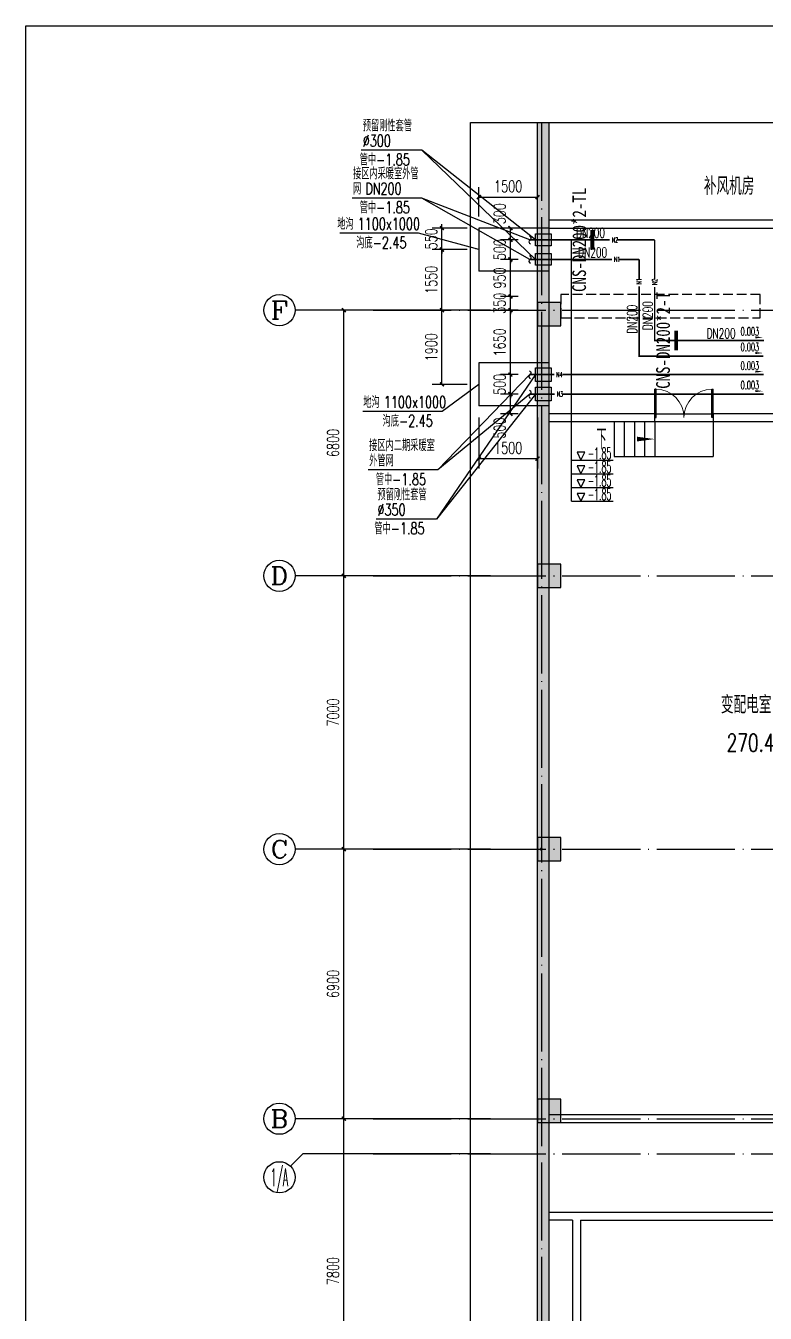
# Model space of a CAD drawing. Extents: x 179183 to 294833, y 947252 to 1004652.
# Drawn here: x 179183 to 198115, y 971689 to 1004652 of the extents above; entities that cross this region are included whole.
import ezdxf
from ezdxf.enums import TextEntityAlignment as Align

# ---------------------------------------------------------------- set-up
doc = ezdxf.new("R2010")
doc.units = 0
doc.header["$LTSCALE"] = 1000
for name, pattern in [('CONTINOUS', [0]), ('DASH', [0.35, 0.25, -0.1]), ('DOTE', [2.42, 2, -0.2, 0.02, -0.2])]:
    doc.linetypes.add(name, pattern=pattern)
for name, color, linetype in [('3-建筑', 7, 'Continuous'), ('a_bz', 2, 'Continuous'), ('a_jg_bz', 181, 'Continuous'), ('a_jz_bz', 2, 'Continuous'), ('a_shb_bz', 2, 'Continuous'), ('a_水', 6, 'Continuous'), ('a_结构', 161, 'Continuous'), ('AXIS_TEXT', 7, 'Continuous'), ('DIM-暖回水', 3, 'Continuous'), ('DIM-采暖构件', 3, 'Continuous'), ('DIM_SYMB', 3, 'Continuous'), ('DOOR_FIRE', 4, 'Continuous'), ('DOTE', 1, 'DOTE'), ('EQ-TH', 7, 'Continuous'), ('PIPE-暖供水', 3, 'Continuous'), ('PIPE-暖供水分区2', 3, 'Continuous'), ('PIPE-暖回水', 2, 'DASH'), ('PIPE-暖回水分区2', 2, 'DASH'), ('PROMPT', 1, 'Continuous'), ('PUB_HATCH', 8, 'Continuous'), ('PUB_TEXT', 7, 'Continuous'), ('SPACE', 7, 'Continuous'), ('TEXT-暖供水', 7, 'Continuous'), ('TEXT-暖供水分区2', 7, 'Continuous'), ('TEXT-暖回水', 7, 'Continuous'), ('TEXT-暖回水分区2', 7, 'Continuous'), ('TH_DIM', 3, 'Continuous'), ('WALL', 2, 'Continuous'), ('公用-符号', 3, 'Continuous'), ('公用-说明', 7, 'Continuous'), ('建筑-楼梯', 4, 'Continuous'), ('抗震支吊架', 2, 'Continuous'), ('结构柱子', 253, 'Continuous')]:
    doc.layers.add(name, color=color, linetype=linetype)
doc.layers.add('说明辅助线', color=9, linetype='CONTINOUS', plot=False)
doc.styles.add('_TCH_AXIS', font='COMPLEX', dxfattribs={"bigfont": 'GBCBIG'})
doc.styles.add('_TCH_DIM_T3', font='SIMPLEX', dxfattribs={"width": 0.705882, "bigfont": 'GBCBIG'})
doc.styles.add('_TCH_SPACE', font='SIMPLEX', dxfattribs={"height": 5, "bigfont": 'GBCBIG'})
doc.styles.add('_THVAC_DIM', font='simplex.shx', dxfattribs={"width": 0.7, "height": 3, "bigfont": 'gbcbig.shx'})
doc.styles.add('_THVAC_PIPEDN', font='simplex.shx', dxfattribs={"width": 0.7, "height": 3, "bigfont": 'gbcbig.shx'})
doc.styles.add('_THVAC_PIPETEXT', font='simplex.shx', dxfattribs={"width": 0.7, "height": 1.5, "bigfont": 'gbcbig.shx'})
doc.styles.add('A_DIM', font='simplex.shx', dxfattribs={"width": 0.7, "bigfont": 'gbcbig.shx'})
doc.styles.add('COMPLEX', font='COMPLEX')
doc.styles.add('kzcad', font='', dxfattribs={"width": 0.8})
doc.styles.get("Standard").update_dxf_attribs({"font": 'simplex.shx', "width": 0.7, "bigfont": 'gbcbig.shx'})
doc.styles.get('kzcad').set_extended_font_data('SimSun')
doc.dimstyles.new('_TCH_ARCH&&100', dxfattribs={"dimtxt": 297.5, "dimasz": 100, "dimexe": 250, "dimexo": 300, "dimgap": 126.25, "dimtad": 1, "dimdec": 0, "dimzin": 0, "dimdsep": 46, "dimtxsty": '_TCH_DIM_T3', "dimblk": 'ARCHTICK', "dimcen": 0.09, "dimclrt": 7, "dimazin": 2, "dimtfac": 1, "dimtdec": 0, "dimtix": 1, "dimtmove": 2, "dimatfit": 3, "dimfxl": 1, "dimtolj": 1, "dimtzin": 0, "dimarcsym": 0})

# ---------------------------------------------------------------- blocks, each defined once
blk = doc.blocks.new('_AXISO')
blk.add_circle((0, 0), 0.5)
at = {"layer": 'AXIS_TEXT', "style": 'COMPLEX', "width": 1.041667}
blk.add_attdef('A', text='', height=0.56, dxfattribs=at).set_placement((-0.25, -0.28), (0.25, -0.28), align=Align.FIT)
blk = doc.blocks.new('_ArchTick')
at = {"color": 0, "linetype": 'ByBlock', "const_width": 0.4}
blk.add_lwpolyline([(-0.5, -0.5), (0.5, 0.5)], dxfattribs=at)
blk = doc.blocks.new('*D4109')
at = {"layer": '3-建筑', "color": 0, "lineweight": -2, "transparency": 16777216}
for p, q in [((190777, 976670), (187077, 976670)), ((187327, 968870), (187327, 976670)), ((190777, 968870), (187077, 968870))]:
    blk.add_line(p, q, dxfattribs=at)
at = {"layer": 'Defpoints', "color": 0, "transparency": 16777216}
for p in [(187327, 976670), (191077, 976670), (191077, 968870)]:
    blk.add_point(p, dxfattribs=at)
at = {"layer": '3-建筑', "color": 0, "lineweight": -2, "transparency": 16777216, "xscale": 100, "yscale": 100, "zscale": 100}
for p, rotation in [((187327, 976670), 90), ((187327, 968870), 270)]:
    blk.add_blockref('_ArchTick', p, dxfattribs=dict(at, rotation=rotation))
at = {"layer": '3-建筑', "color": 7, "transparency": 16777216, "insert": (187052, 972770), "char_height": 297.5, "attachment_point": 5, "rotation": 90, "style": '_TCH_DIM_T3'}
blk.add_mtext('\\A1;7800', dxfattribs=at)
blk = doc.blocks.new('*D4110')
at = {"layer": '3-建筑', "color": 0, "lineweight": -2, "transparency": 16777216}
for p, q in [((190777, 983570), (187077, 983570)), ((187327, 976670), (187327, 983570)), ((190777, 976670), (187077, 976670))]:
    blk.add_line(p, q, dxfattribs=at)
at = {"layer": 'Defpoints', "color": 0, "transparency": 16777216}
for p in [(187327, 983570), (191077, 983570), (191077, 976670)]:
    blk.add_point(p, dxfattribs=at)
at = {"layer": '3-建筑', "color": 0, "lineweight": -2, "transparency": 16777216, "xscale": 100, "yscale": 100, "zscale": 100}
for p, rotation in [((187327, 983570), 90), ((187327, 976670), 270)]:
    blk.add_blockref('_ArchTick', p, dxfattribs=dict(at, rotation=rotation))
at = {"layer": '3-建筑', "color": 7, "transparency": 16777216, "insert": (187052, 980120), "char_height": 297.5, "attachment_point": 5, "rotation": 90, "style": '_TCH_DIM_T3'}
blk.add_mtext('\\A1;6900', dxfattribs=at)
blk = doc.blocks.new('*D4111')
at = {"layer": '3-建筑', "color": 0, "lineweight": -2, "transparency": 16777216}
for p, q in [((190777, 990570), (187077, 990570)), ((187327, 983570), (187327, 990570)), ((190777, 983570), (187077, 983570))]:
    blk.add_line(p, q, dxfattribs=at)
at = {"layer": 'Defpoints', "color": 0, "transparency": 16777216}
for p in [(187327, 990570), (191077, 990570), (191077, 983570)]:
    blk.add_point(p, dxfattribs=at)
at = {"layer": '3-建筑', "color": 0, "lineweight": -2, "transparency": 16777216, "xscale": 100, "yscale": 100, "zscale": 100}
for p, rotation in [((187327, 990570), 90), ((187327, 983570), 270)]:
    blk.add_blockref('_ArchTick', p, dxfattribs=dict(at, rotation=rotation))
at = {"layer": '3-建筑', "color": 7, "transparency": 16777216, "insert": (187052, 987070), "char_height": 297.5, "attachment_point": 5, "rotation": 90, "style": '_TCH_DIM_T3'}
blk.add_mtext('\\A1;7000', dxfattribs=at)
blk = doc.blocks.new('*D4112')
at = {"layer": '3-建筑', "color": 0, "lineweight": -2, "transparency": 16777216}
for p, q in [((190777, 997370), (187077, 997370)), ((187327, 990570), (187327, 997370)), ((190777, 990570), (187077, 990570))]:
    blk.add_line(p, q, dxfattribs=at)
at = {"layer": 'Defpoints', "color": 0, "transparency": 16777216}
for p in [(187327, 997370), (191077, 997370), (191077, 990570)]:
    blk.add_point(p, dxfattribs=at)
at = {"layer": '3-建筑', "color": 0, "lineweight": -2, "transparency": 16777216, "xscale": 100, "yscale": 100, "zscale": 100}
for p, rotation in [((187327, 997370), 90), ((187327, 990570), 270)]:
    blk.add_blockref('_ArchTick', p, dxfattribs=dict(at, rotation=rotation))
at = {"layer": '3-建筑', "color": 7, "transparency": 16777216, "insert": (187052, 993970), "char_height": 297.5, "attachment_point": 5, "rotation": 90, "style": '_TCH_DIM_T3'}
blk.add_mtext('\\A1;6800', dxfattribs=at)
blk = doc.blocks.new('$DorLib2D$00000002')
for p, q in [((-0.5, 0), (-0.5, 0.4875)), ((-0.475, 0.4875), (-0.5, 0.4875)), ((-0.475, 0), (-0.475, 0.4875)), ((0.475, 0), (0.475, 0.4875)), ((0.475, 0.4875), (0.5, 0.4875)), ((0.5, 0), (0.5, 0.4875)), ((-0.5, 0), (-0.475, 0)), ((0.5, 0), (0.475, 0))]:
    blk.add_line(p, q)
at = {"lineweight": 13}
for centre, start, end in [((-0.4875, 0), 0, 88.53072), ((0.4875, 0), 91.46928, 180)]:
    blk.add_arc(centre, 0.4875, start, end, dxfattribs=at)
blk = doc.blocks.new('A$C325A3371')
at = {"layer": 'PUB_HATCH'}
for points in [[(4507, 45219), (4207, 45219), (4207, 42618), (4507, 42618)], [(4207, 37668), (4507, 37668), (4507, 42618), (4207, 42618)], [(4207, 19718), (4507, 19718), (4507, 37668), (4207, 37668)], [(4207, 17218), (4507, 17218), (4507, 19718), (4207, 19718)], [(4207, 14118), (4507, 14118), (4507, 17218), (4207, 17218)]]:
    blk.add_hatch(color=256, dxfattribs=at).paths.add_polyline_path(points)
at = {"layer": '结构柱子'}
h = blk.add_hatch(color=6, dxfattribs=at)
h.dxf.hatch_style = 1
h.paths.add_polyline_path([(4807, 40618), (4207, 40618), (4207, 40018), (4807, 40018)])
h = blk.add_hatch(color=6, dxfattribs=at)
h.dxf.hatch_style = 1
h.paths.add_polyline_path([(4807, 33918), (4207, 33918), (4207, 33318), (4807, 33318)])
h = blk.add_hatch(color=6, dxfattribs=at)
h.dxf.hatch_style = 1
h.paths.add_polyline_path([(4807, 26918), (4207, 26918), (4207, 26318), (4807, 26318)])
h = blk.add_hatch(color=6, dxfattribs=at)
h.dxf.hatch_style = 1
h.paths.add_polyline_path([(4807, 20218), (4207, 20218), (4207, 19618), (4807, 19618)])
at = {"linetype": 'DASH'}
blk.add_lwpolyline([(4807, 40218), (9907, 40218), (9907, 40818), (4807, 40818)], close=True, dxfattribs=at)
at = {"layer": 'DOOR_FIRE'}
for p, q in [((7207, 37768), (8707, 37768)), ((7207, 37568), (8707, 37568))]:
    blk.add_line(p, q, dxfattribs=at)
at = {"layer": 'DOTE'}
for p, q in [((4307, 45219), (4307, 0)), ((0, 40418), (34006, 40418)), ((0, 33618), (34006, 33618)), ((0, 26618), (34006, 26618)), ((0, 19718), (34006, 19718)), ((0, 18818), (34006, 18818))]:
    blk.add_line(p, q, dxfattribs=at)
at = {"layer": 'PROMPT'}
for p, q in [((4288, 26599), (4326, 26637)), ((4288, 26637), (4326, 26599))]:
    blk.add_line(p, q, dxfattribs=at)
blk.add_lwpolyline([(4288, 26599), (4326, 26599), (4326, 26637), (4288, 26637)], close=True, dxfattribs=at)
at = {"layer": 'WALL'}
for p, q in [((4207, 42618), (4207, 45219)), ((4507, 42618), (4507, 45219)), ((4207, 37668), (4207, 42618)), ((10357, 42718), (4507, 42718)), ((4507, 37668), (4507, 42618)), ((4507, 42518), (10357, 42518)), ((4207, 19718), (4207, 37668)), ((7207, 37768), (4507, 37768)), ((4507, 19718), (4507, 37668)), ((7207, 37568), (7207, 37768)), ((19857, 37768), (8707, 37768)), ((8707, 37768), (8707, 37568)), ((4507, 37568), (7207, 37568)), ((8707, 37568), (19657, 37568)), ((17057, 19818), (4507, 19818)), ((4207, 17218), (4207, 19718)), ((4507, 17218), (4507, 19718)), ((4507, 19618), (17057, 19618)), ((4207, 14118), (4207, 17218)), ((5207, 17318), (4507, 17318)), ((4507, 14118), (4507, 17218)), ((10507, 17318), (5207, 17318)), ((5107, 17118), (4507, 17118)), ((5107, 17118), (5107, 14218)), ((5307, 17118), (5307, 14118)), ((5307, 17118), (10507, 17118))]:
    blk.add_line(p, q, dxfattribs=at)
at = {"layer": '公用-符号'}
blk.add_lwpolyline([(6167, 37118, 0, 0, 0), (7207, 37118, 0, 120, 0), (6757, 37118, 0, 0, 0)], format="xyseb", dxfattribs=at)
at = {"layer": '建筑-楼梯'}
for p, q in [((6167, 37568), (7207, 37568)), ((6167, 37568), (6167, 36668)), ((6427, 37568), (6427, 36668)), ((6687, 37568), (6687, 36668)), ((6947, 37568), (6947, 36668)), ((7207, 37568), (7207, 36668)), ((8707, 37568), (8707, 36668)), ((6167, 36668), (8707, 36668)), ((6167, 36668), (7207, 36668))]:
    blk.add_line(p, q, dxfattribs=at)
at = {"layer": '结构柱子', "color": 6}
for points in [[(4807, 40618), (4207, 40618), (4207, 40018), (4807, 40018)], [(4807, 33918), (4207, 33918), (4207, 33318), (4807, 33318)], [(4807, 26918), (4207, 26918), (4207, 26318), (4807, 26318)], [(4807, 20218), (4207, 20218), (4207, 19618), (4807, 19618)]]:
    blk.add_lwpolyline(points, close=True, dxfattribs=at)
at = {"layer": 'DOOR_FIRE', "xscale": 1500, "yscale": 1500, "zscale": 200.0000000010477, "rotation": 359.9999999427105}
blk.add_blockref('$DorLib2D$00000002', (7957, 37668), dxfattribs=at)
at = {"layer": 'PUB_TEXT', "color": 1}
for s, p in [('补风机房', (8465, 43370)), ('变配电室', (8902, 30093))]:
    blk.add_text(s, height=450, dxfattribs=at).set_placement(p)
at = {"layer": 'SPACE', "color": 1, "style": '_TCH_SPACE', "width": 0.705882}
blk.add_text('270.43m', height=450, dxfattribs=at).set_placement((9050, 29118))
at = {"layer": '公用-说明', "color": 7, "style": 'A_DIM', "width": 0.7}
blk.add_text('下', height=525, dxfattribs=at).set_placement((5712, 36855))
blk = doc.blocks.new('*D4233')
at = {"layer": 'Defpoints', "color": 0, "transparency": 16777216}
for p in [(190784, 994920), (192284, 994920), (192284, 993569)]:
    blk.add_point(p, dxfattribs=at)
at = {"layer": 'TH_DIM', "color": 0, "lineweight": -2, "transparency": 16777216}
for p, q in [((190784, 994620), (190784, 993319)), ((192284, 994620), (192284, 993319)), ((190784, 993569), (192284, 993569))]:
    blk.add_line(p, q, dxfattribs=at)
at = {"layer": 'TH_DIM', "color": 0, "lineweight": -2, "transparency": 16777216, "xscale": 100, "yscale": 100, "zscale": 100, "rotation": 180}
blk.add_blockref('_ArchTick', (190784, 993569), dxfattribs=at)
at = {"layer": 'TH_DIM', "color": 0, "lineweight": -2, "transparency": 16777216, "xscale": 100, "yscale": 100, "zscale": 100}
blk.add_blockref('_ArchTick', (192284, 993569), dxfattribs=at)
at = {"layer": 'TH_DIM', "color": 7, "transparency": 16777216, "insert": (191534, 993844), "char_height": 297.5, "attachment_point": 5, "style": '_TCH_DIM_T3'}
blk.add_mtext('\\A1;1500', dxfattribs=at)
blk = doc.blocks.new('*D4234')
at = {"layer": 'Defpoints', "color": 0, "transparency": 16777216}
for p in [(192284, 1000265), (190784, 999470), (192284, 999470)]:
    blk.add_point(p, dxfattribs=at)
at = {"layer": 'TH_DIM', "color": 0, "lineweight": -2, "transparency": 16777216}
for p, q in [((190784, 999770), (190784, 1000515)), ((192284, 999770), (192284, 1000515)), ((190784, 1000265), (192284, 1000265))]:
    blk.add_line(p, q, dxfattribs=at)
at = {"layer": 'TH_DIM', "color": 0, "lineweight": -2, "transparency": 16777216, "xscale": 100, "yscale": 100, "zscale": 100, "rotation": 180}
blk.add_blockref('_ArchTick', (190784, 1000265), dxfattribs=at)
at = {"layer": 'TH_DIM', "color": 0, "lineweight": -2, "transparency": 16777216, "xscale": 100, "yscale": 100, "zscale": 100}
blk.add_blockref('_ArchTick', (192284, 1000265), dxfattribs=at)
at = {"layer": 'TH_DIM', "color": 7, "transparency": 16777216, "insert": (191534, 1000540), "char_height": 297.5, "attachment_point": 5, "style": '_TCH_DIM_T3'}
blk.add_mtext('\\A1;1500', dxfattribs=at)
blk = doc.blocks.new('*D4235')
at = {"layer": 'Defpoints', "color": 0, "transparency": 16777216}
for p in [(189838, 997370), (190784, 997370), (190784, 995470)]:
    blk.add_point(p, dxfattribs=at)
at = {"layer": 'TH_DIM', "color": 0, "lineweight": -2, "transparency": 16777216}
for p, q in [((190484, 997370), (189588, 997370)), ((189838, 995470), (189838, 997370)), ((190484, 995470), (189588, 995470))]:
    blk.add_line(p, q, dxfattribs=at)
at = {"layer": 'TH_DIM', "color": 0, "lineweight": -2, "transparency": 16777216, "xscale": 100, "yscale": 100, "zscale": 100}
for p, rotation in [((189838, 997370), 90), ((189838, 995470), 270)]:
    blk.add_blockref('_ArchTick', p, dxfattribs=dict(at, rotation=rotation))
at = {"layer": 'TH_DIM', "color": 7, "transparency": 16777216, "insert": (189563, 996420), "char_height": 297.5, "attachment_point": 5, "rotation": 90, "style": '_TCH_DIM_T3'}
blk.add_mtext('\\A1;1900', dxfattribs=at)
blk = doc.blocks.new('*D4236')
at = {"layer": 'Defpoints', "color": 0, "transparency": 16777216}
for p in [(189838, 998920), (190784, 998920), (190784, 997370)]:
    blk.add_point(p, dxfattribs=at)
at = {"layer": 'TH_DIM', "color": 0, "lineweight": -2, "transparency": 16777216}
for p, q in [((190484, 998920), (189588, 998920)), ((189838, 997370), (189838, 998920)), ((190484, 997370), (189588, 997370))]:
    blk.add_line(p, q, dxfattribs=at)
at = {"layer": 'TH_DIM', "color": 0, "lineweight": -2, "transparency": 16777216, "xscale": 100, "yscale": 100, "zscale": 100}
for p, rotation in [((189838, 998920), 90), ((189838, 997370), 270)]:
    blk.add_blockref('_ArchTick', p, dxfattribs=dict(at, rotation=rotation))
at = {"layer": 'TH_DIM', "color": 7, "transparency": 16777216, "insert": (189563, 998145), "char_height": 297.5, "attachment_point": 5, "rotation": 90, "style": '_TCH_DIM_T3'}
blk.add_mtext('\\A1;1550', dxfattribs=at)
blk = doc.blocks.new('*D4237')
at = {"layer": 'Defpoints', "color": 0, "transparency": 16777216}
for p in [(189838, 999470), (190784, 999470), (190784, 998920)]:
    blk.add_point(p, dxfattribs=at)
at = {"layer": 'TH_DIM', "color": 0, "lineweight": -2, "transparency": 16777216}
for p, q in [((190484, 999470), (189588, 999470)), ((189838, 999470), (189838, 999570)), ((189838, 998920), (189838, 999470)), ((190484, 998920), (189588, 998920)), ((189838, 998920), (189838, 998820))]:
    blk.add_line(p, q, dxfattribs=at)
at = {"layer": 'TH_DIM', "color": 0, "lineweight": -2, "transparency": 16777216, "xscale": 100, "yscale": 100, "zscale": 100}
for p, rotation in [((189838, 999470), 270), ((189838, 998920), 90)]:
    blk.add_blockref('_ArchTick', p, dxfattribs=dict(at, rotation=rotation))
at = {"layer": 'TH_DIM', "color": 7, "transparency": 16777216, "insert": (189563, 999195), "char_height": 297.5, "attachment_point": 5, "rotation": 90, "style": '_TCH_DIM_T3'}
blk.add_mtext('\\A1;550', dxfattribs=at)
blk = doc.blocks.new('*D4238')
at = {"layer": 'Defpoints', "color": 0, "transparency": 16777216}
for p in [(191591, 999470), (192091, 999470), (192091, 999170)]:
    blk.add_point(p, dxfattribs=at)
at = {"layer": 'TH_DIM', "color": 0, "lineweight": -2, "transparency": 16777216}
for p, q in [((191791, 999470), (191341, 999470)), ((191591, 999170), (191591, 999470)), ((191791, 999170), (191341, 999170))]:
    blk.add_line(p, q, dxfattribs=at)
at = {"layer": 'TH_DIM', "color": 0, "lineweight": -2, "transparency": 16777216, "xscale": 100, "yscale": 100, "zscale": 100}
for p, rotation in [((191591, 999470), 90), ((191591, 999170), 270)]:
    blk.add_blockref('_ArchTick', p, dxfattribs=dict(at, rotation=rotation))
at = {"layer": 'TH_DIM', "color": 7, "transparency": 16777216, "insert": (191316, 999840), "char_height": 297.5, "attachment_point": 5, "rotation": 90, "style": '_TCH_DIM_T3'}
blk.add_mtext('\\A1;300', dxfattribs=at)
blk = doc.blocks.new('*D4239')
at = {"layer": 'Defpoints', "color": 0, "transparency": 16777216}
for p in [(191591, 999170), (192091, 999170), (192091, 998670)]:
    blk.add_point(p, dxfattribs=at)
at = {"layer": 'TH_DIM', "color": 0, "lineweight": -2, "transparency": 16777216}
for p, q in [((191791, 999170), (191341, 999170)), ((191591, 999170), (191591, 999270)), ((191591, 998670), (191591, 999170)), ((191791, 998670), (191341, 998670)), ((191591, 998670), (191591, 998570))]:
    blk.add_line(p, q, dxfattribs=at)
at = {"layer": 'TH_DIM', "color": 0, "lineweight": -2, "transparency": 16777216, "xscale": 100, "yscale": 100, "zscale": 100}
for p, rotation in [((191591, 999170), 270), ((191591, 998670), 90)]:
    blk.add_blockref('_ArchTick', p, dxfattribs=dict(at, rotation=rotation))
at = {"layer": 'TH_DIM', "color": 7, "transparency": 16777216, "insert": (191316, 998920), "char_height": 297.5, "attachment_point": 5, "rotation": 90, "style": '_TCH_DIM_T3'}
blk.add_mtext('\\A1;500', dxfattribs=at)
blk = doc.blocks.new('*D4240')
at = {"layer": 'Defpoints', "color": 0, "transparency": 16777216}
for p in [(191591, 998670), (192091, 998670), (192091, 997720)]:
    blk.add_point(p, dxfattribs=at)
at = {"layer": 'TH_DIM', "color": 0, "lineweight": -2, "transparency": 16777216}
for p, q in [((191791, 998670), (191341, 998670)), ((191591, 997720), (191591, 998670)), ((191791, 997720), (191341, 997720))]:
    blk.add_line(p, q, dxfattribs=at)
at = {"layer": 'TH_DIM', "color": 0, "lineweight": -2, "transparency": 16777216, "xscale": 100, "yscale": 100, "zscale": 100}
for p, rotation in [((191591, 998670), 90), ((191591, 997720), 270)]:
    blk.add_blockref('_ArchTick', p, dxfattribs=dict(at, rotation=rotation))
at = {"layer": 'TH_DIM', "color": 7, "transparency": 16777216, "insert": (191316, 998195), "char_height": 297.5, "attachment_point": 5, "rotation": 90, "style": '_TCH_DIM_T3'}
blk.add_mtext('\\A1;950', dxfattribs=at)
blk = doc.blocks.new('*D4241')
at = {"layer": 'Defpoints', "color": 0, "transparency": 16777216}
for p in [(191591, 997720), (192091, 997720), (192091, 997370)]:
    blk.add_point(p, dxfattribs=at)
at = {"layer": 'TH_DIM', "color": 0, "lineweight": -2, "transparency": 16777216}
for p, q in [((191591, 997720), (191591, 997820)), ((191791, 997720), (191341, 997720)), ((191591, 997370), (191591, 997720)), ((191791, 997370), (191341, 997370)), ((191591, 997370), (191591, 997270))]:
    blk.add_line(p, q, dxfattribs=at)
at = {"layer": 'TH_DIM', "color": 0, "lineweight": -2, "transparency": 16777216, "xscale": 100, "yscale": 100, "zscale": 100}
for p, rotation in [((191591, 997720), 270), ((191591, 997370), 90)]:
    blk.add_blockref('_ArchTick', p, dxfattribs=dict(at, rotation=rotation))
at = {"layer": 'TH_DIM', "color": 7, "transparency": 16777216, "insert": (191316, 997545), "char_height": 297.5, "attachment_point": 5, "rotation": 90, "style": '_TCH_DIM_T3'}
blk.add_mtext('\\A1;350', dxfattribs=at)
blk = doc.blocks.new('*D4242')
at = {"layer": 'Defpoints', "color": 0, "transparency": 16777216}
for p in [(191591, 997370), (192091, 997370), (192091, 995720)]:
    blk.add_point(p, dxfattribs=at)
at = {"layer": 'TH_DIM', "color": 0, "lineweight": -2, "transparency": 16777216}
for p, q in [((191791, 997370), (191341, 997370)), ((191591, 995720), (191591, 997370)), ((191791, 995720), (191341, 995720))]:
    blk.add_line(p, q, dxfattribs=at)
at = {"layer": 'TH_DIM', "color": 0, "lineweight": -2, "transparency": 16777216, "xscale": 100, "yscale": 100, "zscale": 100}
for p, rotation in [((191591, 997370), 90), ((191591, 995720), 270)]:
    blk.add_blockref('_ArchTick', p, dxfattribs=dict(at, rotation=rotation))
at = {"layer": 'TH_DIM', "color": 7, "transparency": 16777216, "insert": (191316, 996545), "char_height": 297.5, "attachment_point": 5, "rotation": 90, "style": '_TCH_DIM_T3'}
blk.add_mtext('\\A1;1650', dxfattribs=at)
blk = doc.blocks.new('*D4243')
at = {"layer": 'Defpoints', "color": 0, "transparency": 16777216}
for p in [(191591, 995720), (192091, 995720), (192091, 995220)]:
    blk.add_point(p, dxfattribs=at)
at = {"layer": 'TH_DIM', "color": 0, "lineweight": -2, "transparency": 16777216}
for p, q in [((191591, 995720), (191591, 995820)), ((191791, 995720), (191341, 995720)), ((191591, 995220), (191591, 995720)), ((191791, 995220), (191341, 995220)), ((191591, 995220), (191591, 995120))]:
    blk.add_line(p, q, dxfattribs=at)
at = {"layer": 'TH_DIM', "color": 0, "lineweight": -2, "transparency": 16777216, "xscale": 100, "yscale": 100, "zscale": 100}
for p, rotation in [((191591, 995720), 270), ((191591, 995220), 90)]:
    blk.add_blockref('_ArchTick', p, dxfattribs=dict(at, rotation=rotation))
at = {"layer": 'TH_DIM', "color": 7, "transparency": 16777216, "insert": (191316, 995470), "char_height": 297.5, "attachment_point": 5, "rotation": 90, "style": '_TCH_DIM_T3'}
blk.add_mtext('\\A1;500', dxfattribs=at)
blk = doc.blocks.new('*D4244')
at = {"layer": 'Defpoints', "color": 0, "transparency": 16777216}
for p in [(191591, 995220), (192091, 995220), (192091, 994720)]:
    blk.add_point(p, dxfattribs=at)
at = {"layer": 'TH_DIM', "color": 0, "lineweight": -2, "transparency": 16777216}
for p, q in [((191791, 995220), (191341, 995220)), ((191591, 994720), (191591, 995220)), ((191791, 994720), (191341, 994720))]:
    blk.add_line(p, q, dxfattribs=at)
at = {"layer": 'TH_DIM', "color": 0, "lineweight": -2, "transparency": 16777216, "xscale": 100, "yscale": 100, "zscale": 100}
for p, rotation in [((191591, 995220), 90), ((191591, 994720), 270)]:
    blk.add_blockref('_ArchTick', p, dxfattribs=dict(at, rotation=rotation))
at = {"layer": 'TH_DIM', "color": 7, "transparency": 16777216, "insert": (191316, 994350), "char_height": 297.5, "attachment_point": 5, "rotation": 90, "style": '_TCH_DIM_T3'}
blk.add_mtext('\\A1;500', dxfattribs=at)
blk = doc.blocks.new('$ThvacSys$00000040')
at = {"elevation": 0}
blk.add_lwpolyline([(7, -101, -0.575183), (0, 0, 0.604745), (-11, 101, 16.924828)], format="xyb", dxfattribs=at)

msp = doc.modelspace()

# ---------------------------------------------------------------- hatches: boundary and pattern name
at = {"layer": 'PIPE-暖供水', "linetype": 'Continuous'}
for points in [[(194884, 996195.1), (194884, 996175.1), (194864, 996175.1)], [(194884, 996195.1), (194864, 996195.1), (194864, 996175.1)], [(194884, 996195.1), (194884, 996175.1), (194864, 996175.1)], [(194884, 996195.1), (194864, 996195.1), (194864, 996175.1)]]:
    msp.add_hatch(color=256, dxfattribs=at).paths.add_polyline_path(points)
at = {"layer": 'PIPE-暖回水', "linetype": 'DASH'}
for points in [[(195284, 996595.1), (195264, 996595.1), (195264, 996575.1)], [(195284, 996595.1), (195284, 996575.1), (195264, 996575.1)], [(195284, 996595.1), (195264, 996595.1), (195264, 996575.1)], [(195284, 996595.1), (195284, 996575.1), (195264, 996575.1)]]:
    msp.add_hatch(color=256, dxfattribs=at).paths.add_polyline_path(points)

# ---------------------------------------------------------------- linework, layer by layer
at = {"layer": '3-建筑'}
for p, q in [((191077, 997370.1), (186077, 997370.1)), ((191077, 990570.1), (186077, 990570.1)), ((191077, 983570.1), (186077, 983570.1)), ((191077, 976670.1), (186077, 976670.1)), ((185959.8, 975453), (186277, 975770.1)), ((191077, 975770.1), (186277, 975770.1))]:
    msp.add_line(p, q, dxfattribs=at)
at = {"layer": 'a_bz'}
msp.add_lwpolyline([(190566.5, 1002171), (222083.4, 1002171), (222083.4, 957320), (190566.5, 957320)], close=True, dxfattribs=at)
at = {"layer": 'a_jg_bz'}
for p, q in [((189323, 1001466), (187773.5, 1001466)), ((189323, 1001466), (187773.5, 1001466)), ((192234, 999170.1), (189323, 1001466)), ((192234, 998670.1), (189323, 1001466)), ((192234, 999170.1), (189323, 1001466)), ((192234, 998670.1), (189323, 1001466)), ((192234, 995720.1), (189699.5, 992022.5)), ((192234, 995720.1), (189699.5, 992022.5)), ((192234, 995220.1), (189699.5, 992022.5)), ((192234, 995220.1), (189699.5, 992022.5)), ((189699.5, 992022.5), (188150, 992022.5)), ((189699.5, 992022.5), (188150, 992022.5))]:
    msp.add_line(p, q, dxfattribs=at)
for points in [[(192234, 999170.1, 0, 26.7, 0), (192155.5, 999232.1, 0, 0, 0)], [(192234, 999170.1, 0, 26.7, 0), (192155.5, 999232.1, 0, 0, 0)], [(192234, 998670.1, 0, 26.7, 0), (192161.9, 998739.4, 0, 0, 0)], [(192234, 998670.1, 0, 26.7, 0), (192161.9, 998739.4, 0, 0, 0)], [(192234, 995720.1, 0, 26.7, 0), (192177.5, 995637.6, 0, 0, 0)], [(192234, 995720.1, 0, 26.7, 0), (192177.5, 995637.6, 0, 0, 0)], [(192234, 995220.1, 0, 26.7, 0), (192171.9, 995141.8, 0, 0, 0)], [(192234, 995220.1, 0, 26.7, 0), (192171.9, 995141.8, 0, 0, 0)]]:
    msp.add_lwpolyline(points, format="xyseb", dxfattribs=at)
at = {"layer": 'a_jz_bz'}
for p, q in [((192584, 999470.1), (190784, 999470.1)), ((190784, 999470.1), (190784, 998370.1)), ((192584, 999470.1), (190784, 999470.1)), ((190784, 999470.1), (190784, 998370.1)), ((189234.5, 999340.5), (187227.5, 999340.5)), ((189234.5, 999340.5), (187227.5, 999340.5)), ((190784, 998920.1), (189234.5, 999340.5)), ((190784, 998920.1), (189234.5, 999340.5)), ((192584, 998370.1), (190784, 998370.1)), ((192584, 998370.1), (190784, 998370.1)), ((192584, 996020.1), (190784, 996020.1)), ((190784, 996020.1), (190784, 994920.1)), ((192584, 996020.1), (190784, 996020.1)), ((190784, 996020.1), (190784, 994920.1)), ((190784, 995470.1), (189845.5, 994776.5)), ((190784, 995470.1), (189845.5, 994776.5)), ((192584, 994920.1), (190784, 994920.1)), ((192584, 994920.1), (190784, 994920.1)), ((189845.5, 994776.5), (187811, 994776.5)), ((189845.5, 994776.5), (187811, 994776.5))]:
    msp.add_line(p, q, dxfattribs=at)
for points in [[(190784, 998920.1, 0, 26.7, 0), (190687.5, 998946.3, 0, 0, 0)], [(190784, 998920.1, 0, 26.7, 0), (190687.5, 998946.3, 0, 0, 0)], [(190784, 995470.1, 0, 26.7, 0), (190703.6, 995410.7, 0, 0, 0)], [(190784, 995470.1, 0, 26.7, 0), (190703.6, 995410.7, 0, 0, 0)]]:
    msp.add_lwpolyline(points, format="xyseb", dxfattribs=at)
at = {"layer": 'a_shb_bz', "extrusion": (5.6654e-17, -0.30841, 0.951253)}
for p, q in [((193155.5, 992480.5, -1628.4), (193155.5, 999170.1, -3172.8)), ((193155.5, 993530.5, -1628.4), (194222, 993530.5, -1628.4)), ((193155.5, 993180.5, -1628.4), (194222, 993180.5, -1628.4)), ((193155.5, 992830.5, -1628.4), (194222, 992830.5, -1628.4)), ((193155.5, 992480.5, -1628.4), (194222, 992480.5, -1628.4))]:
    msp.add_line(p, q, dxfattribs=at)
at = {"layer": 'a_shb_bz', "elevation": -1628.4}
for points in [[(193396.5, 993530.5), (193496.5, 993730.5), (193296.5, 993730.5)], [(193396.5, 993180.5), (193496.5, 993380.5), (193296.5, 993380.5)], [(193396.5, 992830.5), (193496.5, 993030.5), (193296.5, 993030.5)], [(193396.5, 992480.5), (193496.5, 992680.5), (193296.5, 992680.5)]]:
    msp.add_lwpolyline(points, close=True, dxfattribs=at)
at = {"layer": 'a_结构'}
for points in [[(192634, 999320.1), (192634, 999020.1), (192234, 999020.1), (192234, 999320.1)], [(192634, 998820.1), (192634, 998520.1), (192234, 998520.1), (192234, 998820.1)], [(192634, 995895.1), (192634, 995545.1), (192234, 995545.1), (192234, 995895.1)], [(192634, 995395.1), (192634, 995045.1), (192234, 995045.1), (192234, 995395.1)]]:
    msp.add_lwpolyline(points, close=True, dxfattribs=at)
at = {"layer": 'DIM-暖回水'}
for points in [[(197420, 996673.1, 0, 0, 0), (198060, 996673.1, 0, 53.3, 0), (197860, 996673.1, 0, 0, 0)], [(197420, 996273.1, 0, 0, 0), (198060, 996273.1, 0, 53.3, 0), (197860, 996273.1, 0, 0, 0)], [(197420, 995798.1, 0, 0, 0), (198060, 995798.1, 0, 53.3, 0), (197860, 995798.1, 0, 0, 0)], [(197420, 995298.1, 0, 0, 0), (198060, 995298.1, 0, 53.3, 0), (197860, 995298.1, 0, 0, 0)]]:
    msp.add_lwpolyline(points, format="xyseb", dxfattribs=at)
at = {"layer": 'DIM-采暖构件'}
for p, q in [((189323, 1000240.5), (187535.7, 1000240.5)), ((189323, 1000240.5), (187535.7, 1000240.5)), ((192090.6, 999170.1), (189323, 1000240.5)), ((192090.6, 998670.1), (189323, 1000240.5)), ((192090.6, 999170.1), (189323, 1000240.5)), ((192090.6, 998670.1), (189323, 1000240.5)), ((192090.6, 995720.1), (189736, 993280)), ((192090.6, 995720.1), (189736, 993280)), ((192090.6, 995220.1), (189736, 993280)), ((192090.6, 995220.1), (189736, 993280)), ((189736, 993280), (187948.7, 993280)), ((189736, 993280), (187948.7, 993280))]:
    msp.add_line(p, q, dxfattribs=at)
for points in [[(192090.6, 999170.1, 0, 26.7, 0), (191997.4, 999206.2, 0, 0, 0)], [(192090.6, 999170.1, 0, 26.7, 0), (191997.4, 999206.2, 0, 0, 0)], [(192090.6, 998670.1, 0, 26.7, 0), (192003.7, 998719.5, 0, 0, 0)], [(192090.6, 998670.1, 0, 26.7, 0), (192003.7, 998719.5, 0, 0, 0)], [(192090.6, 995720.1, 0, 26.7, 0), (192021.2, 995648.2, 0, 0, 0)], [(192090.6, 995720.1, 0, 26.7, 0), (192021.2, 995648.2, 0, 0, 0)], [(192090.6, 995220.1, 0, 26.7, 0), (192013.5, 995156.5, 0, 0, 0)], [(192090.6, 995220.1, 0, 26.7, 0), (192013.5, 995156.5, 0, 0, 0)]]:
    msp.add_lwpolyline(points, format="xyseb", dxfattribs=at)
at = {"layer": 'DIM_SYMB'}
msp.add_lwpolyline([(191684, 1002171), (207071.2, 1002171), (207147.7, 1002381), (207221.7, 1001961), (207296.2, 1002171), (222683.4, 1002171)], dxfattribs=at)
at = {"layer": 'PIPE-暖供水', "linetype": 'Continuous', "const_width": 40}
for points in [[(194192.7, 998670.1), (192090.6, 998670.1)], [(194192.7, 998670.1), (192090.6, 998670.1)], [(194884, 998670.1), (194369.1, 998670.1)], [(194884, 998670.1), (194369.1, 998670.1)], [(194884, 998153.2), (194884, 998670.1)], [(194884, 998153.2), (194884, 998670.1)], [(194884, 996195.1), (194884, 997976.8)], [(194884, 996195.1), (194884, 997976.8)], [(194884, 996195.1), (198058.2, 996195.1)], [(194884, 996195.1), (198067.3, 996195.1)]]:
    msp.add_lwpolyline(points, dxfattribs=at)
at = {"layer": 'PIPE-暖供水分区2', "linetype": 'Continuous', "const_width": 40}
for points in [[(192726.6, 995220.1), (192090.6, 995220.1)], [(192726.6, 995220.1), (192090.6, 995220.1)], [(193169.5, 995220.1), (192928.3, 995220.1)], [(193169.5, 995220.1), (192928.3, 995220.1)], [(193169.5, 995220.1), (198077.6, 995220.1)], [(193169.5, 995220.1), (198077.6, 995220.1)]]:
    msp.add_lwpolyline(points, dxfattribs=at)
at = {"layer": 'PIPE-暖回水', "linetype": 'DASH', "const_width": 40}
for points in [[(194135.5, 999170.1), (192090.6, 999170.1)], [(194135.5, 999170.1), (192090.6, 999170.1)], [(195284, 999170.1), (194337.3, 999170.1)], [(195284, 999170.1), (194337.3, 999170.1)], [(195284, 998165.9), (195284, 999170.1)], [(195284, 998165.9), (195284, 999170.1)], [(195284, 996595.1), (195284, 997964.1)], [(195284, 996595.1), (195284, 997964.1)], [(195284, 996595.1), (198079.1, 996595.1)], [(195284, 996595.1), (198079.1, 996595.1)]]:
    msp.add_lwpolyline(points, dxfattribs=at)
at = {"layer": 'PIPE-暖回水分区2', "linetype": 'DASH', "const_width": 40}
for points in [[(192712.6, 995720.1), (192090.6, 995720.1)], [(192712.6, 995720.1), (192090.6, 995720.1)], [(193169.5, 995720.1), (192917.2, 995720.1)], [(193169.5, 995720.1), (192917.2, 995720.1)], [(193169.5, 995720.1), (198076.2, 995720.1)], [(193169.5, 995720.1), (198076.2, 995720.1)]]:
    msp.add_lwpolyline(points, dxfattribs=at)
at = {"layer": '抗震支吊架', "color": 2, "const_width": 100}
for points in [[(193687.3, 998920.1), (193687.3, 999420.1)], [(195834, 996345.1), (195834, 996845.1)]]:
    msp.add_lwpolyline(points, dxfattribs=at)
at = {"layer": '说明辅助线'}
msp.add_lwpolyline([(179183.5, 1004651.6), (294833.5, 1004651.6), (294833.5, 947251.6), (179183.5, 947251.6)], close=True, dxfattribs=at)

# ---------------------------------------------------------------- block references
at = {"layer": '3-建筑'}
ref = msp.add_blockref('_AXISO', (185677, 997370.1), dxfattribs=dict(at, xscale=800, yscale=800, zscale=800))
ref.add_attrib('A', 'F', dxfattribs={"layer": 'AXIS_TEXT', "height": 452.5, "style": '_TCH_AXIS', "width": 1.3125}).set_placement((185450.7, 997143.8), (185903.3, 997143.8), align=Align.FIT)
ref = msp.add_blockref('_AXISO', (185677, 990570.1), dxfattribs=dict(at, xscale=800, yscale=800, zscale=800))
ref.add_attrib('A', 'D', dxfattribs={"layer": 'AXIS_TEXT', "height": 452.5, "style": '_TCH_AXIS', "width": 1.235294}).set_placement((185450.7, 990343.8), (185903.3, 990343.8), align=Align.FIT)
ref = msp.add_blockref('_AXISO', (185677, 983570.1), dxfattribs=dict(at, xscale=800, yscale=800, zscale=800))
ref.add_attrib('A', 'C', dxfattribs={"layer": 'AXIS_TEXT', "height": 452.5, "style": '_TCH_AXIS', "width": 1.4}).set_placement((185450.7, 983343.8), (185903.3, 983343.8), align=Align.FIT)
ref = msp.add_blockref('_AXISO', (185677, 976670.1), dxfattribs=dict(at, xscale=800, yscale=800, zscale=800))
ref.add_attrib('A', 'B', dxfattribs={"layer": 'AXIS_TEXT', "height": 452.5, "style": '_TCH_AXIS', "width": 1.235294}).set_placement((185450.7, 976443.8), (185903.3, 976443.8), align=Align.FIT)
ref = msp.add_blockref('_AXISO', (185677, 975170.1), dxfattribs=dict(at, xscale=800, yscale=800, zscale=800))
ref.add_attrib('A', '1/A', dxfattribs={"layer": 'AXIS_TEXT', "height": 452.55, "style": '_TCH_AXIS', "width": 0.381818}).set_placement((185450.7, 974943.8), (185903.3, 974943.8), align=Align.FIT)
at = {"layer": 'a_水'}
msp.add_blockref('A$C325A3371', (188077, 956952.2), dxfattribs=at)
at = {"layer": 'EQ-TH', "rotation": 180}
for p in [(192090.6, 999170.1), (192090.6, 999170.1), (192090.6, 998670.1), (192090.6, 998670.1), (192090.6, 995720.1), (192090.6, 995720.1), (192090.6, 995220.1), (192090.6, 995220.1)]:
    msp.add_blockref('$ThvacSys$00000040', p, dxfattribs=at)

# ---------------------------------------------------------------- texts
at = {"layer": 'a_jg_bz', "color": 7, "width": 0.7}
for s, p in [('预留刚性套管', (187811, 1001946)), ('预留刚性套管', (187811, 1001946)), ('%%C300', (187811, 1001556)), ('%%C300', (187811, 1001556)), ('管中', (187733, 1001076)), ('管中', (187733, 1001076)), ('-1.85', (188153, 1001076)), ('-1.85', (188153, 1001076)), ('预留刚性套管', (188187.5, 992502.5)), ('预留刚性套管', (188187.5, 992502.5)), ('%%C350', (188187.5, 992112.5)), ('%%C350', (188187.5, 992112.5)), ('管中', (188109.5, 991632.5)), ('管中', (188109.5, 991632.5)), ('-1.85', (188529.5, 991632.5)), ('-1.85', (188529.5, 991632.5))]:
    msp.add_text(s, height=300, dxfattribs=at).set_placement(p)
at = {"layer": 'a_jz_bz', "color": 7, "width": 0.7}
for s, p in [('地沟', (187157, 999430.5)), ('地沟', (187157, 999430.5)), ('1100x1000', (187682.8, 999430.5)), ('1100x1000', (187682.8, 999430.5)), ('沟底', (187644.5, 998950.5)), ('沟底', (187644.5, 998950.5)), ('-2.45', (188064.5, 998950.5)), ('-2.45', (188064.5, 998950.5)), ('地沟', (187825, 994866.5)), ('地沟', (187825, 994866.5)), ('1100x1000', (188350.8, 994866.5)), ('1100x1000', (188350.8, 994866.5)), ('沟底', (188318, 994386.5)), ('沟底', (188318, 994386.5)), ('-2.45', (188738, 994386.5)), ('-2.45', (188738, 994386.5))]:
    msp.add_text(s, height=300, dxfattribs=at).set_placement(p)
at = {"layer": 'a_shb_bz', "style": '_THVAC_DIM', "width": 0.494118}
for p in [(193569.7, 993556, -1628.4), (193569.7, 993206, -1628.4), (193569.7, 992856, -1628.4), (193569.7, 992506, -1628.4)]:
    msp.add_text('-1.85', height=297.5, dxfattribs=at).set_placement(p)
at = {"layer": 'DIM-暖回水', "color": 7, "style": '_THVAC_DIM', "width": 0.494118}
for p in [(197485.4, 996719.1), (197485.4, 996319.1), (197485.4, 995844.1), (197485.4, 995344.1)]:
    msp.add_text('0.003', height=212.5, dxfattribs=at).set_placement(p)
at = {"layer": 'DIM-采暖构件', "color": 7, "width": 0.7}
for s, p in [('接区内采暖室外管', (187561.7, 1000720.5)), ('接区内采暖室外管', (187561.7, 1000720.5)), ('网', (187561.7, 1000330.5)), ('网', (187561.7, 1000330.5)), ('DN200', (187877.6, 1000330.5)), ('DN200', (187877.6, 1000330.5)), ('管中', (187733, 999850.5)), ('管中', (187733, 999850.5)), ('-1.85', (188153, 999850.5)), ('-1.85', (188153, 999850.5)), ('接区内二期采暖室', (187974.7, 993760)), ('接区内二期采暖室', (187974.7, 993760)), ('外管网', (187974.7, 993370)), ('外管网', (187974.7, 993370)), ('管中', (188146, 992890)), ('管中', (188146, 992890)), ('-1.85', (188566, 992890)), ('-1.85', (188566, 992890))]:
    msp.add_text(s, height=300, dxfattribs=at).set_placement(p)
at = {"layer": 'TEXT-暖供水', "linetype": 'Continuous', "style": '_THVAC_PIPEDN', "width": 0.658824}
msp.add_text('DN200', height=255, dxfattribs=at).set_placement((193325.1, 998722.6))
msp.add_text('DN200', height=255, dxfattribs=at).set_placement((193325.1, 998722.6))
at = {"layer": 'TEXT-暖供水', "style": '_THVAC_PIPETEXT', "width": 0.576471}
msp.add_text('N1', height=127.5, dxfattribs=at).set_placement((194242.7, 998606.4))
msp.add_text('N1', height=127.5, dxfattribs=at).set_placement((194242.7, 998606.4))
msp.add_text('N1', height=127.5, rotation=90, dxfattribs=at).set_placement((194947.8, 998026.8))
msp.add_text('N1', height=127.5, rotation=90, dxfattribs=at).set_placement((194947.8, 998026.8))
at = {"layer": 'TEXT-暖供水', "linetype": 'Continuous', "style": '_THVAC_PIPEDN', "width": 0.658824}
msp.add_text('DN200', height=255, rotation=90, dxfattribs=at).set_placement((194831.5, 996766.1))
msp.add_text('DN200', height=255, rotation=90, dxfattribs=at).set_placement((194831.5, 996766.1))
at = {"layer": 'TEXT-暖供水分区2', "style": '_THVAC_PIPETEXT', "width": 0.576471}
msp.add_text('N3', height=127.5, dxfattribs=at).set_placement((192776.6, 995156.4))
msp.add_text('N3', height=127.5, dxfattribs=at).set_placement((192776.6, 995156.4))
at = {"layer": 'TEXT-暖回水', "linetype": 'DASH', "style": '_THVAC_PIPEDN', "width": 0.658824}
for p in [(193272.1, 999222.6), (193272.1, 999222.6), (196613.6, 996647.6)]:
    msp.add_text('DN200', height=255, dxfattribs=at).set_placement(p)
at = {"layer": 'TEXT-暖回水', "style": '_THVAC_PIPETEXT', "width": 0.576471}
msp.add_text('N2', height=127.5, dxfattribs=at).set_placement((194185.5, 999106.4))
msp.add_text('N2', height=127.5, dxfattribs=at).set_placement((194185.5, 999106.4))
msp.add_text('N2', height=127.5, rotation=90, dxfattribs=at).set_placement((195347.8, 998014.1))
msp.add_text('N2', height=127.5, rotation=90, dxfattribs=at).set_placement((195347.8, 998014.1))
at = {"layer": 'TEXT-暖回水', "linetype": 'DASH', "style": '_THVAC_PIPEDN', "width": 0.658824}
msp.add_text('DN200', height=255, rotation=90, dxfattribs=at).set_placement((195231.5, 996858.6))
msp.add_text('DN200', height=255, rotation=90, dxfattribs=at).set_placement((195231.5, 996858.6))
at = {"layer": 'TEXT-暖回水分区2', "style": '_THVAC_PIPETEXT', "width": 0.576471}
msp.add_text('N4', height=127.5, dxfattribs=at).set_placement((192762.6, 995656.4))
msp.add_text('N4', height=127.5, dxfattribs=at).set_placement((192762.6, 995656.4))
at = {"layer": '抗震支吊架', "color": 2, "style": 'kzcad', "width": 0.8}
for s, p in [('CNS-DN200*2-TL', (193527.3, 999170.1)), ('CNS-DN200*2-T', (195674, 996595.1))]:
    msp.add_text(s, height=350, rotation=89.88539, dxfattribs=at).set_placement(p, align=Align.CENTER)

# ---------------------------------------------------------------- dimensions: what is measured, and where the dimension line sits
at = {"layer": '3-建筑'}
for p1, p2, picture, middle in [((191077, 990570.1), (191077, 997370.1), '*D4112', (187052, 993970.1)), ((191077, 983570.1), (191077, 990570.1), '*D4111', (187052, 987070.1)), ((191077, 976670.1), (191077, 983570.1), '*D4110', (187052, 980120.1)), ((191077, 968870.1), (191077, 976670.1), '*D4109', (187052, 972770.1))]:
    dim = msp.add_aligned_dim(p1=p1, p2=p2, distance=3750, dimstyle='_TCH_ARCH&&100', dxfattribs=at)
    dim.commit()
    dim.dimension.update_dxf_attribs({"geometry": picture, "text_midpoint": middle})
at = {"layer": 'TH_DIM'}
for p1, p2, distance, picture, middle in [((190784, 999470.1), (192284, 999470.1), 795.4, '*D4234', (191534, 1000540.5)), ((190784, 998920.1), (190784, 999470.1), 945.6, '*D4237', (189563.4, 999195.1)), ((192090.6, 998670.1), (192090.6, 999170.1), 500.1, '*D4239', (191315.5, 998920.1)), ((190784, 997370.1), (190784, 998920.1), 945.6, '*D4236', (189563.4, 998145.1)), ((192090.6, 997720.1), (192090.6, 998670.1), 500.1, '*D4240', (191315.5, 998195.1)), ((192090.6, 997370.1), (192090.6, 997720.1), 500.1, '*D4241', (191315.5, 997545.1)), ((190784, 995470.1), (190784, 997370.1), 945.6, '*D4235', (189563.4, 996420.1)), ((192090.6, 995720.1), (192090.6, 997370.1), 500.1, '*D4242', (191315.5, 996545.1)), ((192090.6, 995220.2), (192090.6, 995720.1), 500.1, '*D4243', (191315.5, 995470.1)), ((190784, 994920.1), (192284, 994920.1), -1351.1, '*D4233', (191534, 993844))]:
    dim = msp.add_aligned_dim(p1=p1, p2=p2, distance=distance, dimstyle='_TCH_ARCH&&100', dxfattribs=at)
    dim.commit()
    dim.dimension.update_dxf_attribs({"geometry": picture, "text_midpoint": middle})
for base, p1, p2, picture, middle in [((191590.5, 999470.1), (192090.6, 999170.1), (192090.6, 999470.1), '*D4238', (191315.5, 999840.1)), ((191590.5, 995220.2), (192090.6, 994720.1), (192090.6, 995220.2), '*D4244', (191315.5, 994350.1))]:
    dim = msp.add_linear_dim(base=base, p1=p1, p2=p2, angle=90, dimstyle='_TCH_ARCH&&100', dxfattribs=at)
    dim.commit()
    dim.dimension.update_dxf_attribs({"geometry": picture, "text_midpoint": middle, "dimtype": 129})

doc.saveas('drawing.dxf')
